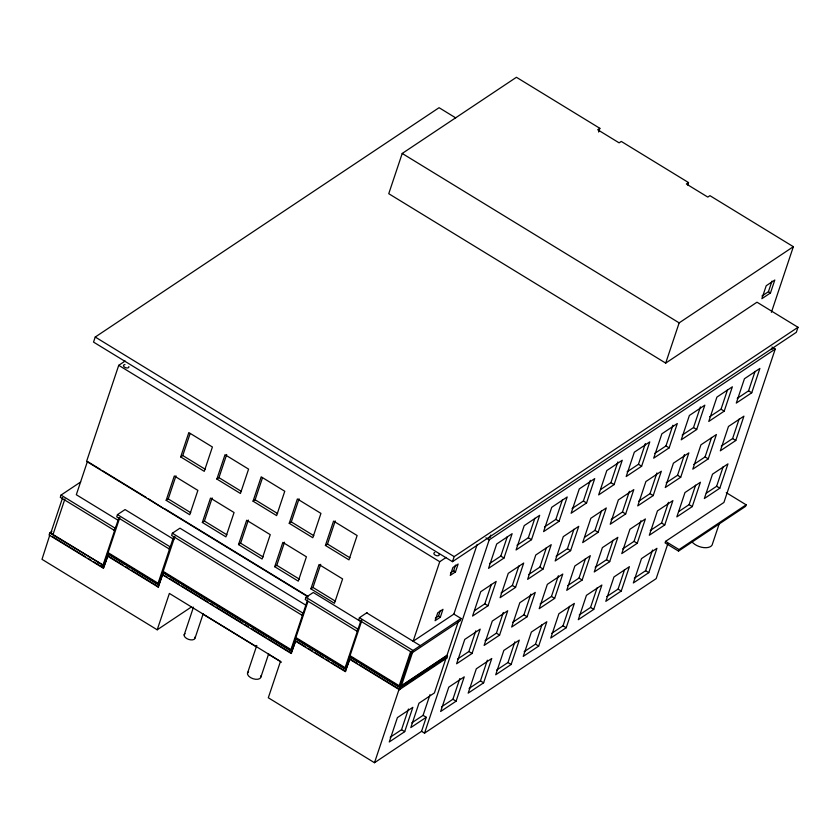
<?xml version="1.0" encoding="UTF-8"?>
<svg xmlns="http://www.w3.org/2000/svg" width="840" height="840" viewBox="0 0 840 840"><rect width="100%" height="100%" fill="white"/><g stroke="black" fill="none" stroke-linecap="round" stroke-linejoin="round"><path stroke-width="1.26" d="M455.69 117.873L439.068 107.698L95.235 337.04L93.534 342.09L452.477 561.676L796.31 332.336L798 327.285L756.998 302.201L665.69 363.111L388.752 193.694L402.213 153.458L516.422 77.28L599.855 128.321L598.605 132.027M80.671 481.981L61.037 495.086L60.291 497.312L113.998 530.166L114.933 529.536M51.912 531.552L49.749 533.001L49.077 535.017L103.404 568.25L107.877 555.807L123.438 565.331M62.664 497.564L50.768 533.106L103.761 565.52L49.749 533.001M53.025 534.481L64.921 498.939M125.16 361.032L118.724 365.327L86.583 461.381L308.133 596.915M100.716 469.592L87.433 461.475L76.314 494.729L117.947 520.191M173.891 539.448L125.055 509.565L117.464 514.626L116.718 516.852L168.893 548.772L169.838 548.142M113.998 530.166L115.678 527.31M103.047 565.078L118.713 518.238M103.352 565.813L107.835 553.35L158.571 584.388L162.498 573.311M107.163 555.366L103.751 565.551L104.475 565.981M119.816 517.545L108.066 552.636L158.088 583.244L173.618 536.844M103.404 568.25L107.877 555.807M166.162 500.315L174.31 475.976L197.883 490.392L189.735 514.742L166.162 500.315L168.242 498.929L175.98 475.808M180.684 456.918L188.832 432.569L212.405 446.995L204.257 471.334L180.684 456.918L182.774 455.532L190.103 433.619M305.666 605.073L179.949 528.171L172.368 533.221L171.612 535.458L301.781 615.09L302.726 614.46M168.893 548.772L170.572 545.916M174.919 536.277L163.17 571.368L290.987 649.562L307.629 599.792M107.468 556.08L158.203 587.118L162.372 574.686L167.213 577.133M158.203 587.118L162.771 574.413M49.697 535.395L42 559.325L157.206 629.8L169.376 593.428L280.476 661.395L268.307 697.767L374.493 762.72L421.554 731.325L426.258 717.287L423.077 715.344L411.757 722.894M202.346 522.448L210.494 498.11L234.066 512.526L225.918 536.875L202.346 522.448L204.424 521.062L212.163 497.942M216.867 479.052L225.015 454.703L248.588 469.13L240.44 493.469L216.867 479.052L218.946 477.666L226.684 454.534M184.139 635.029L193.473 607.152M195.122 637.896L203.228 613.651M238.529 544.582L246.666 520.244L270.249 534.66L262.101 559.01L238.529 544.582L240.608 543.197L248.346 520.076M253.05 501.186L261.198 476.837L284.77 491.264L276.623 515.603L253.05 501.186L255.129 499.79L262.458 477.887M274.712 566.716L282.849 542.377L306.421 556.794L298.284 581.144L274.712 566.716L276.791 565.331L284.529 542.21M289.233 523.32L297.37 498.971L320.943 513.398L312.806 537.736L289.233 523.32L291.312 521.923L299.05 498.803M247.453 673.323L256.788 645.446M260.967 676.851L268.674 653.814M360.234 621.222L313.257 592.484L306.002 597.313L305.256 599.54L356.706 631.019L357.651 630.389M301.781 615.09L303.471 612.234M310.884 588.851L319.032 564.512L342.605 578.928L334.457 603.278L310.884 588.851L312.974 587.465L320.702 564.344M325.406 545.454L333.554 521.105L357.126 535.531L348.989 559.871L325.406 545.454L327.495 544.058L335.233 520.937M107.436 553.613L158.161 584.65L162.529 572.345L291.06 650.979L295.627 638.274L345.639 668.871L349.808 656.428L399.819 687.025L446.891 655.63L458.472 621.012M291.06 650.979L295.207 639.513M307.933 601.482L295.869 637.529L345.167 667.684L361.074 620.151L361.798 620.582L350.049 655.683L399.21 685.755M291.144 653.468L295.712 640.763L291.144 653.468L162.372 574.686M367.028 612.633L359.447 617.694L358.701 619.899L412.304 652.691L460.31 620.666L461.044 618.481L453.873 614.093L413.123 641.256L439.74 561.708L446.177 557.413M356.706 631.019L358.397 628.163M295.218 638.537L345.24 669.144L349.808 656.428M295.302 641.036L345.282 671.601L349.85 658.885L357.514 663.579M345.282 671.601L349.85 658.885M398.969 686.5L410.55 651.872M374.493 762.72L399.147 689.042M399.819 687.025L411.81 651.189M349.44 659.159L399.357 689.693L400.029 687.666L447.5 656.009L446.891 655.63M412.304 652.691L413.049 650.486L461.044 618.481M412.471 652.649L401.394 685.745L446.985 655.337M452.477 561.676L454.167 556.615L798 327.285M435.341 618.188L438.491 616.087L440.37 610.46M450.503 572.88L453.642 570.78L455.532 565.152M390.201 737.268L401.531 729.719L408.45 709.023M440.328 617.222L442.974 609.336L437.735 612.822L435.089 620.707L440.328 617.222L438.491 616.087M455.49 571.914L458.126 564.029L452.897 567.514L450.251 575.4L455.49 571.914L453.642 570.78M404.702 731.661L412.85 707.322L397.404 717.612L389.267 741.962L404.702 731.661L401.531 729.719M453.873 614.093L477.173 544.467M423.077 715.344L430.007 694.649M399.357 689.693L446.828 658.025L447.5 656.009M421.554 731.325L424.536 733.152L489.206 539.857L775.236 349.072L771.939 347.056M489.111 538.083L490.854 535.059M441.588 706.797L452.907 699.248L459.837 678.552M457.548 659.085L468.878 651.525L475.797 630.84M474.548 610.68L484.838 603.813L491.358 584.336M489.479 563.65L500.808 556.091L507.329 536.624M456.089 701.19L464.237 676.851L448.791 687.151L440.643 711.49L456.089 701.19L452.907 699.248M472.048 653.478L480.197 629.129L464.751 639.429L456.614 663.779L472.048 653.478L468.878 651.525M488.019 605.755L496.167 581.417L480.721 591.717L472.574 616.056L488.019 605.755L484.838 603.813M503.99 558.044L512.127 533.694L496.692 543.995L488.544 568.344L503.99 558.044L500.808 556.091M469.108 688.443L480.438 680.883L487.358 660.198M485.079 640.721L496.409 633.171L503.328 612.476M501.05 593.009L512.369 585.449L518.889 565.971M517.01 545.286L528.339 537.736L534.849 518.259M483.62 682.825L491.757 658.486L476.322 668.787L468.174 693.126L483.62 682.825L480.438 680.883M499.58 635.114L507.728 610.764L492.282 621.065L484.134 645.414L499.58 635.114L496.409 633.171M515.55 587.391L523.698 563.052L508.253 573.352L500.105 597.692L515.55 587.391L512.369 585.449M531.51 539.679L539.658 515.33L524.212 525.63L516.075 549.98L531.51 539.679L528.339 537.736M496.64 670.078L507.969 662.529L514.889 641.833M512.61 622.356L523.929 614.807L530.859 594.111M528.57 574.644L539.9 567.095L546.42 547.617M544.541 526.922L555.86 519.372L562.38 499.894M511.14 664.472L519.288 640.122L503.843 650.423L495.705 674.772L511.14 664.472L507.969 662.529M527.111 616.749L535.259 592.41L519.813 602.711L511.665 627.05L527.111 616.749L523.929 614.807M543.081 569.037L551.219 544.688L535.784 554.988L527.635 579.337L543.081 569.037L539.9 567.095M559.041 521.315L567.189 496.976L551.744 507.276L543.596 531.615L559.041 521.315L555.86 519.372M687.677 185.031L688.506 182.553L621.275 141.424L619.122 142.853L597.702 129.749L599.855 128.321M524.17 651.714L535.49 644.165L542.01 624.687M540.141 604.002L551.46 596.442L558.38 575.757M556.101 556.279L567.43 548.73L573.941 529.253M572.072 508.568L583.391 501.007L590.321 480.322M538.671 646.107L546.819 621.758L531.374 632.058L523.226 656.408L538.671 646.107L535.49 644.165M554.642 598.385L562.779 574.046L547.344 584.346L539.196 608.685L554.642 598.385L551.46 596.442M570.601 550.673L578.75 526.323L563.304 536.624L555.167 560.973L570.601 550.673L567.43 548.73M586.572 502.95L594.72 478.611L579.275 488.911L571.126 513.25L586.572 502.95L583.391 501.007M551.702 633.36L563.021 625.8L569.541 606.323M567.662 585.638L578.991 578.088L585.501 558.611M584.661 537.232L594.951 530.365L601.472 510.888M600.621 489.521L610.922 482.654L617.841 461.958M566.202 627.743L574.35 603.404L558.904 613.704L550.756 638.043L566.202 627.743L563.021 625.8M582.162 580.03L590.31 555.681L574.865 565.981L566.727 590.331L582.162 580.03L578.991 578.088M598.133 532.308L606.28 507.969L590.835 518.269L582.687 542.609L598.133 532.308L594.951 530.365M614.103 484.596L622.24 460.247L606.805 470.547L598.658 494.897L614.103 484.596L610.922 482.654M665.69 363.111L679.15 322.875L793.359 246.697L709.926 195.657L707.784 197.085L686.364 183.981L688.506 182.553M579.222 614.996L590.551 607.436L597.072 587.969M595.192 567.273L606.522 559.724L613.032 540.246M611.163 519.561L622.482 512.001L629.401 491.316M627.123 471.839L638.452 464.289L645.372 443.594M593.733 609.389L601.871 585.039L586.436 595.34L578.288 619.689L593.733 609.389L590.551 607.436M609.693 561.666L617.841 537.327L602.396 547.627L594.248 571.966L609.693 561.666L606.522 559.724M625.663 513.954L633.801 489.605L618.366 499.905L610.218 524.255L625.663 513.954L622.482 512.001M641.624 466.231L649.772 441.893L634.326 452.193L626.188 476.532L641.624 466.231L638.452 464.289M606.753 596.631L618.082 589.082L624.593 569.604M622.724 548.919L634.043 541.359L640.973 520.674M638.683 501.197L650.013 493.647L656.933 472.952M654.654 453.485L665.973 445.925L672.903 425.24M621.254 591.024L629.401 566.675L613.956 576.975L605.819 601.325L621.254 591.024L618.082 589.082M637.224 543.301L645.372 518.962L629.926 529.263L621.779 553.602L637.224 543.301L634.043 541.359M653.184 495.59L661.332 471.24L645.887 481.541L637.749 505.89L653.184 495.59L650.013 493.647M669.154 447.867L677.303 423.528L661.857 433.829L653.709 458.168L669.154 447.867L665.973 445.925M634.284 578.267L645.603 570.717L652.533 550.022M650.244 530.555L661.574 523.005L668.493 502.31M666.215 482.832L677.544 475.282L684.464 454.587M682.185 435.12L693.504 427.57L700.434 406.875M648.784 572.659L656.933 548.321L641.487 558.621L633.339 582.96L648.784 572.659L645.603 570.717M664.755 524.947L672.893 500.598L657.457 510.899L649.309 535.248L664.755 524.947L661.574 523.005M680.715 477.225L688.863 452.886L673.418 463.187L665.27 487.526L680.715 477.225L677.544 475.282M696.686 429.513L704.823 405.163L689.388 415.464L681.24 439.814L696.686 429.513L693.504 427.57M775.236 349.072L723.912 502.467L665.595 541.359L665.091 542.881L678.51 551.093L745.626 506.331L746.13 504.808L726.254 492.65M667.769 543.974L656.166 578.645L424.536 733.152M678.804 511.507L689.105 504.641L695.615 485.163M693.746 464.478L705.065 456.918L711.585 437.451M709.706 416.756L721.035 409.206L727.545 389.729M692.275 506.583L700.424 482.244L684.978 492.544L676.841 516.884L692.275 506.583L689.105 504.641M708.246 458.871L716.394 434.522L700.949 444.822L692.8 469.161L708.246 458.871L705.065 456.918M724.206 411.149L732.354 386.81L716.909 397.11L708.771 421.449L724.206 411.149L721.035 409.206M678.51 551.093L679.025 549.57L746.13 504.808M761.975 296.006L768.422 291.711L771.971 281.117M770.469 292.961L774.806 280.024L766.206 285.747L761.88 298.694L770.469 292.961L768.422 291.711M771.393 312.333L793.359 246.697M706.335 493.143L716.625 486.276L723.146 466.798M721.266 446.114L732.596 438.564L739.116 419.087M737.236 398.401L748.566 390.842L755.076 371.364M719.807 488.219L727.954 463.88L712.509 474.18L704.361 498.519L719.807 488.219L716.625 486.276M735.777 440.507L743.915 416.157L728.48 426.457L720.332 450.807L735.777 440.507L732.596 438.564M751.737 392.784L759.885 368.445L744.44 378.745L736.292 403.084L751.737 392.784L748.566 390.842M719.198 523.835L712.562 543.648A11.445 6.226 18.5 0 1 703.804 547.617A11.445 6.226 18.5 0 1 691.708 541.453M163.453 508.41L148.302 498.708M158.571 584.388L162.939 572.082L291.459 650.706M157.206 629.8L191.31 607.047L193.41 608.328M772.453 349.094L770.564 349.566M404.492 685.482L407.705 683.34M410.907 681.198L415.191 678.342M418.404 676.2L422.678 673.355M425.891 671.212L428.022 669.784M432.306 666.928L435.519 664.787M439.793 661.93L443.006 659.788M426.258 717.287L410.812 727.587L418.961 703.238L434.406 692.937L446.208 657.657L446.828 658.025M402.213 153.458L679.15 322.875M665.595 541.359L679.025 549.57M489.437 537.075L490.056 537.453M485.94 537.852L489.206 539.857M95.235 337.04L454.167 556.615M118.724 365.327L439.74 561.708M182.774 455.532L205.275 469.298M218.946 477.666L241.447 491.431M255.129 499.79L277.631 513.566M291.312 521.923L313.814 535.689M327.495 544.058L349.997 557.823M366.692 612.853L420.294 645.645M168.242 498.929L190.743 512.694M204.424 521.062L226.926 534.828M240.608 543.197L263.109 556.962M276.791 565.331L299.292 579.096M312.974 587.465L335.475 601.23M359.447 617.694L413.049 650.486M102.931 470.946L146.087 497.354M164.903 508.862L307.356 596.012M306.002 597.313L357.452 628.793M172.368 533.221L302.536 612.853M117.464 514.626L169.638 546.536M349.398 656.691L400.029 687.666M359.709 664.923L399.756 689.42M61.037 495.086L114.744 527.94M296.825 641.445L305.707 646.874M307.923 648.239L312.365 650.948M314.591 652.312L323.474 657.741M325.689 659.106L329.028 661.143M331.244 662.498L345.681 671.328M169.428 578.487L179.424 584.598M181.64 585.963L208.289 602.259M210.504 603.614L213.843 605.65M216.059 607.016L242.708 623.312M244.923 624.666L248.252 626.703M251.58 628.75L266.017 637.571M268.233 638.936L291.554 653.195M125.664 566.685L128.993 568.732M131.219 570.087L158.613 586.845M202.429 613.851L256.211 646.748M268.359 654.182L281.474 662.203M52.322 536.487L85.68 556.899M87.906 558.254L91.245 560.301M93.471 561.655L102.364 567.105L100.811 565.457M96.905 561.32L98.459 562.978M128.835 366.544A2.793 1.522 18.5 0 1 126.977 367.962A2.793 1.522 18.5 0 1 123.69 366.282A2.793 1.522 18.5 0 1 124.982 364.581M438.984 553.917A2.793 1.522 18.5 0 1 437.997 555.744A2.793 1.522 18.5 0 1 434.417 554.537A2.793 1.522 18.5 0 1 434.774 552.489M195.017 637.035A5.702 3.108 18.5 0 1 188.601 639.398A5.702 3.108 18.5 0 1 185.031 633.654M260.831 675.791A7.014 3.822 18.5 0 1 252.956 678.699A7.014 3.822 18.5 0 1 248.556 671.622"/></g></svg>
